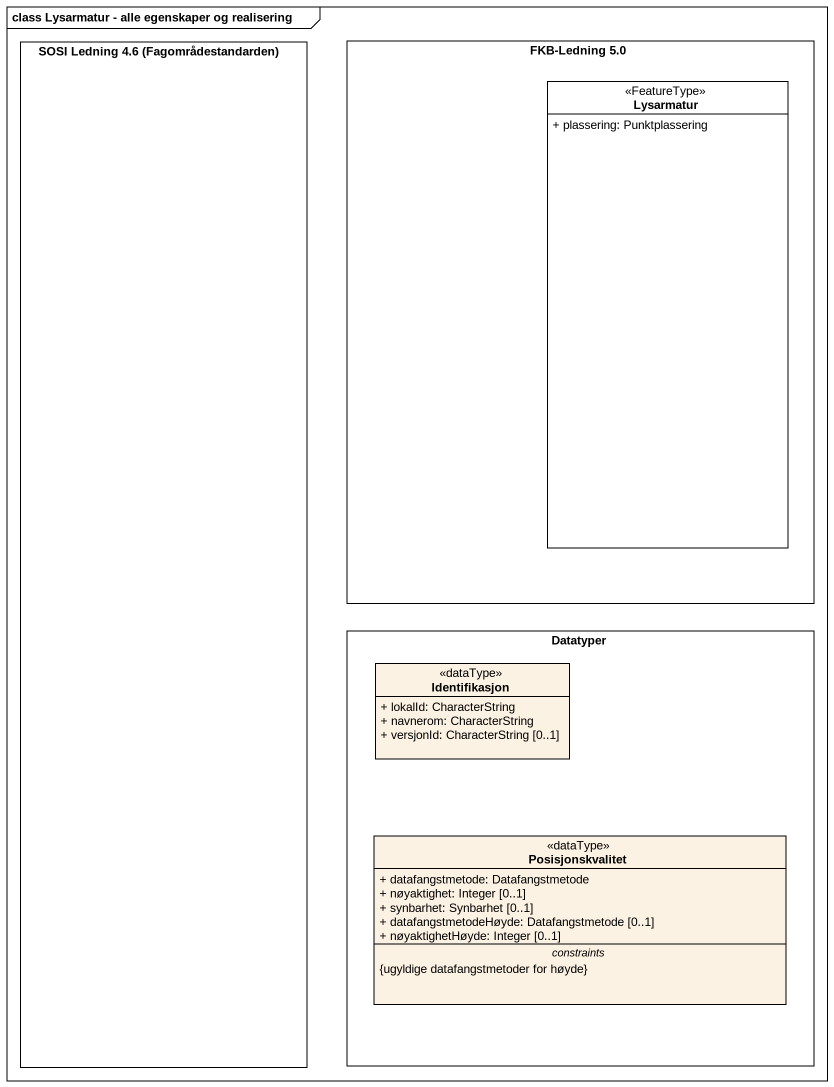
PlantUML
@startuml
mainframe class Lysarmatur - alle egenskaper og realisering
allowmixing
hide circle
hide empty members
skinparam classAttributeIconSize 0
rectangle "SOSI Ledning 4.6 (Fagområdestandarden)" as SOSI_Ledning_4_6
rectangle "FKB-Ledning 5.0" as FKB_Ledning_5_0 {
  class Lysarmatur <<FeatureType>> #FFFFFF {
    + plassering: Punktplassering
  }
}
rectangle Datatyper {
  class Identifikasjon <<dataType>> {
    + lokalId: CharacterString
    + navnerom: CharacterString
    + versjonId: CharacterString [0..1]
  }
  class Posisjonskvalitet <<dataType>> {
    + datafangstmetode: Datafangstmetode
    + nøyaktighet: Integer [0..1]
    + synbarhet: Synbarhet [0..1]
    + datafangstmetodeHøyde: Datafangstmetode [0..1]
    + nøyaktighetHøyde: Integer [0..1]
    -- constraints --
    {ugyldige datafangstmetoder for høyde}
  }
}
@enduml
